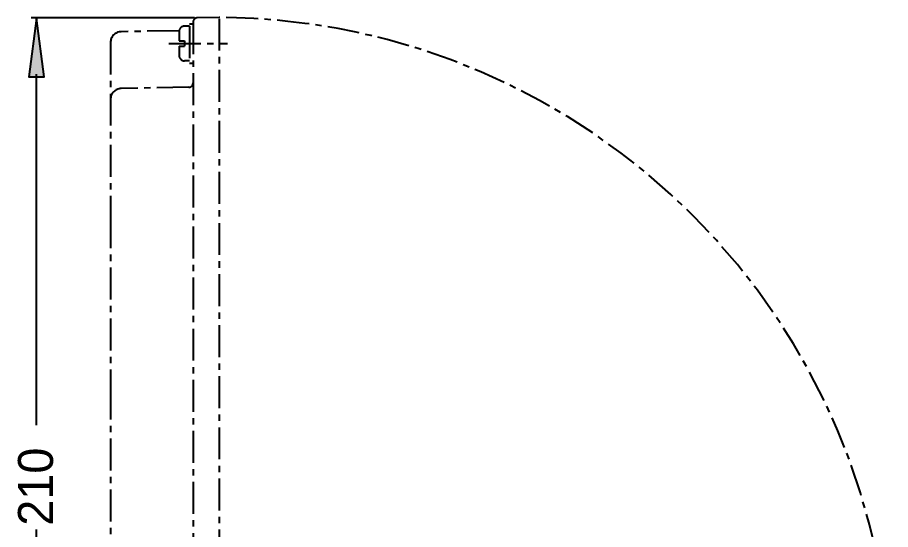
# Model space of a CAD drawing. Extents: x 43 to 173, y 167 to 243.
# Drawn here: x 79.23 to 121.07, y 218.71 to 243.26 of the extents above; entities that cross this region are included whole.
import ezdxf

# ---------------------------------------------------------------- set-up
doc = ezdxf.new("R2010")
doc.units = 0
for name, pattern in [('AI-LINETYPE-43', [2.449689, 1.531055, -0.306211, 0.306211, -0.306211]), ('AI-LINETYPE-44', [2.449689, 1.531055, -0.306211, 0.306211, -0.306211]), ('AI-LINETYPE-45', [2.449689, 1.531055, -0.306211, 0.306211, -0.306211]), ('AI-LINETYPE-46', [2.449689, 1.531055, -0.306211, 0.306211, -0.306211]), ('AI-LINETYPE-47', [2.449689, 1.531055, -0.306211, 0.306211, -0.306211]), ('AI-LINETYPE-48', [2.449689, 1.531055, -0.306211, 0.306211, -0.306211]), ('AI-LINETYPE-49', [2.449689, 1.531055, -0.306211, 0.306211, -0.306211]), ('AI-LINETYPE-50', [2.449689, 1.531055, -0.306211, 0.306211, -0.306211]), ('AI-LINETYPE-51', [2.449689, 1.531055, -0.306211, 0.306211, -0.306211]), ('AI-LINETYPE-52', [2.449689, 1.531055, -0.306211, 0.306211, -0.306211]), ('AI-LINETYPE-53', [2.449689, 1.531055, -0.306211, 0.306211, -0.306211]), ('AI-LINETYPE-54', [2.449689, 1.531055, -0.306211, 0.306211, -0.306211]), ('AI-LINETYPE-55', [2.449689, 1.531055, -0.306211, 0.306211, -0.306211]), ('AI-LINETYPE-56', [2.449689, 1.531055, -0.306211, 0.306211, -0.306211]), ('AI-LINETYPE-57', [2.449689, 1.531055, -0.306211, 0.306211, -0.306211]), ('AI-LINETYPE-58', [2.449689, 1.531055, -0.306211, 0.306211, -0.306211]), ('AI-LINETYPE-59', [2.449689, 1.531055, -0.306211, 0.306211, -0.306211]), ('AI-LINETYPE-60', [2.449689, 1.531055, -0.306211, 0.306211, -0.306211]), ('AI-LINETYPE-63', [2.449689, 1.531055, -0.306211, 0.306211, -0.306211]), ('AI-LINETYPE-64', [2.449689, 1.531055, -0.306211, 0.306211, -0.306211]), ('AI-LINETYPE-65', [2.449689, 1.531055, -0.306211, 0.306211, -0.306211]), ('AI-LINETYPE-67', [2.449689, 1.531055, -0.306211, 0.306211, -0.306211]), ('AI-LINETYPE-69', [2.449689, 1.531055, -0.306211, 0.306211, -0.306211]), ('AI-LINETYPE-70', [2.449689, 1.531055, -0.306211, 0.306211, -0.306211]), ('AI-LINETYPE-71', [2.449689, 1.531055, -0.306211, 0.306211, -0.306211]), ('AI-LINETYPE-72', [2.449689, 1.531055, -0.306211, 0.306211, -0.306211])]:
    doc.linetypes.add(name, pattern=pattern)
for name, color, linetype in [('ANGED', 7, 'CONTINUOUS'), ('MASSLINIE', 7, 'CONTINUOUS'), ('PFEILE', 7, 'CONTINUOUS'), ('TEXT', 7, 'CONTINUOUS')]:
    doc.layers.add(name, color=color, linetype=linetype)

# ---------------------------------------------------------------- blocks, each defined once
blk = doc.blocks.new('BLOCK_13')
at = {"layer": 'MASSLINIE', "color": 250}
for points in [[(87.721, 243.245), (79.887, 243.245)], [(80.147, 223.705), (80.147, 240.55)], [(80.147, 201.836), (80.147, 218.705)], [(87.412, 199.224), (79.887, 199.224)]]:
    blk.add_lwpolyline(points, dxfattribs=at)
blk = doc.blocks.new('*U33')
at = {"layer": 'PFEILE', "color": 250}
blk.add_solid([(80.149, 240.413), (79.778, 240.413), (80.149, 243.226)], dxfattribs=at)
at = {"layer": 'PFEILE', "color": 250, "extrusion": (0, 0, -1)}
blk.add_solid([(-80.149, 240.413), (-80.149, 243.226), (-80.519, 240.413)], dxfattribs=at)

msp = doc.modelspace()

# ---------------------------------------------------------------- linework, layer by layer
at = {"layer": 'ANGED', "color": 250, "linetype": 'AI-LINETYPE-58'}
msp.add_lwpolyline([(88.896, 243.264), (87.851, 243.245)], dxfattribs=at)
at = {"layer": 'ANGED', "color": 250, "linetype": 'AI-LINETYPE-64'}
msp.add_lwpolyline([(88.896, 243.205), (88.896, 211.905)], dxfattribs=at)
at = {"layer": 'ANGED', "color": 250, "linetype": 'AI-LINETYPE-45'}
msp.add_lwpolyline([(87.48, 242.847), (87.23, 242.847)], dxfattribs=at)
at = {"layer": 'ANGED', "color": 250, "linetype": 'AI-LINETYPE-44'}
msp.add_lwpolyline([(87.48, 242.951), (87.647, 242.951)], dxfattribs=at)
at = {"layer": 'ANGED', "color": 250, "linetype": 'AI-LINETYPE-52'}
msp.add_lwpolyline([(87.48, 242.847), (87.48, 241.181)], dxfattribs=at)
at = {"layer": 'ANGED', "color": 250, "linetype": 'AI-LINETYPE-65'}
msp.add_lwpolyline([(87.647, 243.037), (87.647, 212.554)], dxfattribs=at)
at = {"layer": 'ANGED', "color": 250, "linetype": 'AI-LINETYPE-54'}
msp.add_lwpolyline([(86.982, 242.627), (84.202, 242.579)], dxfattribs=at)
at = {"layer": 'ANGED', "color": 250, "linetype": 'AI-LINETYPE-53'}
msp.add_lwpolyline([(86.982, 242.627), (86.982, 242.139)], dxfattribs=at)
at = {"layer": 'ANGED', "color": 250, "linetype": 'AI-LINETYPE-57'}
msp.add_lwpolyline([(83.69, 242.058), (83.69, 233.727)], dxfattribs=at)
at = {"layer": 'ANGED', "color": 250, "linetype": 'AI-LINETYPE-59'}
msp.add_lwpolyline([(86.489, 242.014), (89.3, 242.014)], dxfattribs=at)
at = {"layer": 'ANGED', "color": 250, "linetype": 'AI-LINETYPE-51'}
msp.add_lwpolyline([(86.982, 242.139), (87.232, 242.139)], dxfattribs=at)
at = {"layer": 'ANGED', "color": 250, "linetype": 'AI-LINETYPE-47'}
msp.add_lwpolyline([(86.982, 241.889), (86.982, 241.461)], dxfattribs=at)
at = {"layer": 'ANGED', "color": 250, "linetype": 'AI-LINETYPE-50'}
msp.add_lwpolyline([(86.982, 241.889), (87.232, 241.889)], dxfattribs=at)
at = {"layer": 'ANGED', "color": 250, "linetype": 'AI-LINETYPE-46'}
msp.add_lwpolyline([(87.232, 242.139), (87.232, 241.889)], dxfattribs=at)
at = {"layer": 'ANGED', "color": 250, "linetype": 'AI-LINETYPE-49'}
msp.add_lwpolyline([(87.48, 241.181), (87.23, 241.181)], dxfattribs=at)
at = {"layer": 'ANGED', "color": 250, "linetype": 'AI-LINETYPE-48'}
msp.add_lwpolyline([(87.48, 241.077), (87.647, 241.077)], dxfattribs=at)
at = {"layer": 'ANGED', "color": 250, "linetype": 'AI-LINETYPE-55'}
msp.add_lwpolyline([(87.442, 239.914), (84.202, 239.857)], dxfattribs=at)
at = {"layer": 'ANGED', "color": 250, "linetype": 'AI-LINETYPE-56'}
msp.add_lwpolyline([(83.69, 233.727), (83.69, 225.523)], dxfattribs=at)
at = {"layer": 'ANGED', "color": 250, "linetype": 'AI-LINETYPE-63'}
msp.add_lwpolyline([(83.69, 225.523), (83.69, 213.339)], dxfattribs=at)
at = {"layer": 'ANGED', "color": 250, "linetype": 'AI-LINETYPE-60'}
msp.add_open_spline([(87.851, 243.245), (87.738, 243.243), (87.647, 243.151), (87.647, 243.037), (87.647, 243.037), (87.647, 243.037), (87.647, 243.037)], degree=3, knots=[0, 0, 0, 0, 1, 1, 1, 2, 2, 2, 2], dxfattribs=at)
at = {"layer": 'ANGED', "color": 250, "linetype": 'AI-LINETYPE-43'}
msp.add_open_spline([(121.067, 210.676), (121.067, 210.746), (121.067, 210.815), (121.067, 210.885), (121.067, 228.686), (106.697, 243.149), (88.896, 243.264)], degree=3, knots=[0, 0, 0, 0, 1, 1, 1, 2, 2, 2, 2], dxfattribs=at)
at = {"layer": 'ANGED', "color": 250, "linetype": 'AI-LINETYPE-69'}
msp.add_open_spline([(87.23, 242.847), (87.23, 242.847), (87.23, 242.847), (87.23, 242.847), (87.104, 242.847), (86.997, 242.753), (86.982, 242.627)], degree=3, knots=[0, 0, 0, 0, 1, 1, 1, 2, 2, 2, 2], dxfattribs=at)
at = {"layer": 'ANGED', "color": 250, "linetype": 'AI-LINETYPE-67'}
msp.add_open_spline([(84.202, 242.579), (83.918, 242.574), (83.69, 242.342), (83.69, 242.058), (83.69, 242.058), (83.69, 242.058), (83.69, 242.058)], degree=3, knots=[0, 0, 0, 0, 1, 1, 1, 2, 2, 2, 2], dxfattribs=at)
at = {"layer": 'ANGED', "color": 250, "linetype": 'AI-LINETYPE-71'}
msp.add_open_spline([(86.982, 241.461), (86.981, 241.451), (86.98, 241.441), (86.98, 241.431), (86.98, 241.293), (87.092, 241.181), (87.23, 241.181), (87.23, 241.181), (87.23, 241.181), (87.23, 241.181)], degree=3, knots=[0, 0, 0, 0, 1, 1, 1, 2, 2, 2, 3, 3, 3, 3], dxfattribs=at)
at = {"layer": 'ANGED', "color": 250, "linetype": 'AI-LINETYPE-70'}
msp.add_open_spline([(84.202, 239.857), (83.918, 239.852), (83.69, 239.621), (83.69, 239.336), (83.69, 239.336), (83.69, 239.336), (83.69, 239.336)], degree=3, knots=[0, 0, 0, 0, 1, 1, 1, 2, 2, 2, 2], dxfattribs=at)
at = {"layer": 'ANGED', "color": 250, "linetype": 'AI-LINETYPE-72'}
msp.add_open_spline([(87.442, 239.914), (87.556, 239.916), (87.647, 240.008), (87.647, 240.122), (87.647, 240.122), (87.647, 240.122), (87.647, 240.122)], degree=3, knots=[0, 0, 0, 0, 1, 1, 1, 2, 2, 2, 2], dxfattribs=at)
at = {"layer": 'PFEILE'}
msp.add_lwpolyline([(80.149, 243.226), (79.778, 240.413), (80.519, 240.413), (80.149, 243.226)], dxfattribs=at)

# ---------------------------------------------------------------- block references
at = {"layer": 'MASSLINIE'}
msp.add_blockref('BLOCK_13', (0, 0), dxfattribs=at)
at = {"layer": 'PFEILE', "color": 250}
msp.add_blockref('*U33', (0, 0), dxfattribs=at)

# ---------------------------------------------------------------- texts
at = {"layer": 'TEXT', "color": 250, "insert": (80.96, 218.889), "char_height": 1.67922, "attachment_point": 7, "rotation": 90}
msp.add_mtext('\\fFutura Medium|b0|i0|c0|p34;\\W1;210', dxfattribs=at)

doc.saveas('drawing.dxf')
